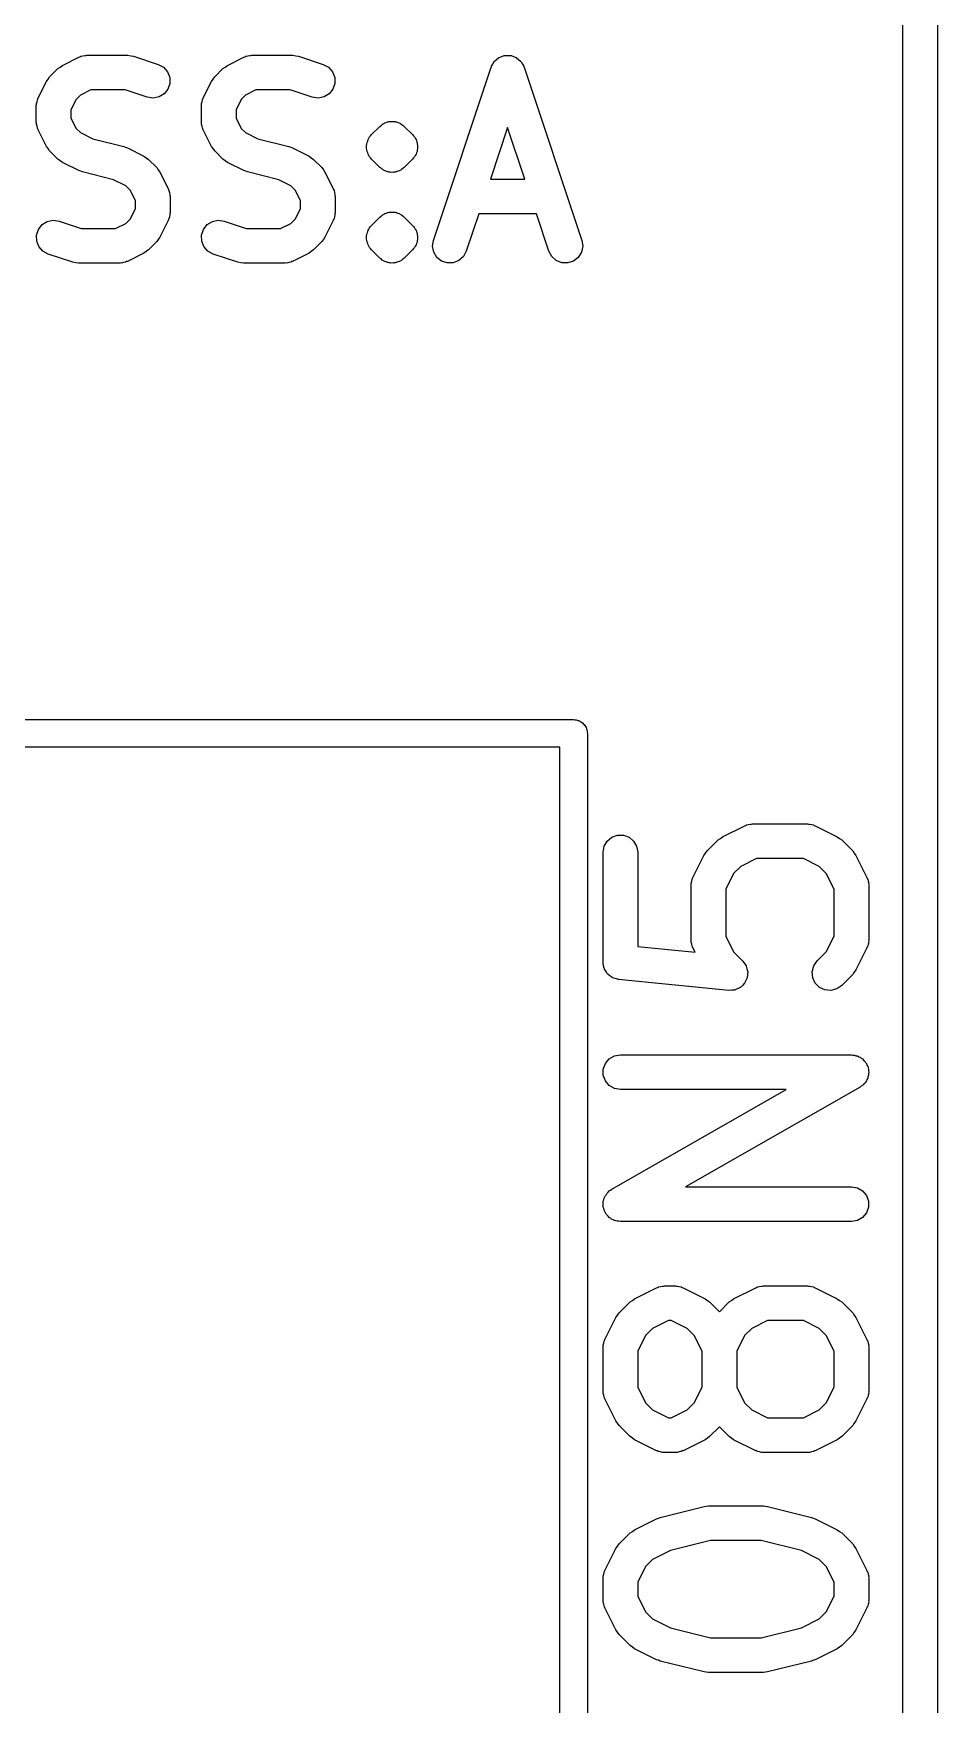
# Model space of a CAD drawing. Extents: x 1 to 57, y -99 to 45.
# Drawn here: x 20.16 to 24.07, y -30.9 to -23.67 of the extents above; entities that cross this region are included whole.
import ezdxf

# ---------------------------------------------------------------- set-up
doc = ezdxf.new("R2010")
doc.units = 0
doc.header["$MEASUREMENT"] = 0
doc.layers.add('BLACK', color=7, linetype='CONTINUOUS')

msp = doc.modelspace()

# ---------------------------------------------------------------- linework, layer by layer
at = {"layer": 'Black'}
for p, q in [((24.075, 44.925), (24.075, -46.925)), ((23.925, -41.2237), (23.925, -18.8131)), ((20.2879, -23.8079), (20.3593, -23.7722)), ((20.3593, -23.7722), (20.3635, -23.771)), ((20.3635, -23.771), (20.3672, -23.7688)), ((20.3672, -23.7688), (20.3759, -23.7673)), ((20.3759, -23.7673), (20.3843, -23.7648)), ((20.3843, -23.7648), (20.3886, -23.765)), ((20.3886, -23.765), (20.3929, -23.7643)), ((20.3929, -23.7643), (20.5714, -23.7643)), ((20.5714, -23.7643), (20.5833, -23.7664)), ((20.5833, -23.7664), (20.5951, -23.7681)), ((20.5951, -23.7681), (20.7023, -23.8038)), ((21.0022, -23.8079), (21.0736, -23.7722)), ((21.0736, -23.7722), (21.0777, -23.771)), ((21.0777, -23.771), (21.0815, -23.7688)), ((21.0815, -23.7688), (21.0901, -23.7673)), ((21.0901, -23.7673), (21.0986, -23.7648)), ((21.0986, -23.7648), (21.1029, -23.765)), ((21.1029, -23.765), (21.1071, -23.7643)), ((21.1071, -23.7643), (21.2857, -23.7643)), ((21.2857, -23.7643), (21.2976, -23.7664)), ((21.2976, -23.7664), (21.3094, -23.7681)), ((21.3094, -23.7681), (21.4166, -23.8038)), ((22.1503, -23.8023), (22.1555, -23.7927)), ((22.1555, -23.7927), (22.1571, -23.7913)), ((22.1571, -23.7913), (22.1582, -23.7895)), ((22.1582, -23.7895), (22.1668, -23.7827)), ((22.1668, -23.7827), (22.175, -23.7754)), ((22.175, -23.7754), (22.1769, -23.7746)), ((22.1769, -23.7746), (22.1786, -23.7733)), ((22.1786, -23.7733), (22.189, -23.7698)), ((22.189, -23.7698), (22.1993, -23.7658)), ((22.1993, -23.7658), (22.2013, -23.7658)), ((22.2013, -23.7658), (22.2033, -23.7651)), ((22.2033, -23.7651), (22.2143, -23.7654)), ((22.2143, -23.7654), (22.2253, -23.7651)), ((22.2253, -23.7651), (22.2273, -23.7658)), ((22.2273, -23.7658), (22.2293, -23.7658)), ((22.2293, -23.7658), (22.2395, -23.7699)), ((22.2395, -23.7699), (22.25, -23.7733)), ((22.25, -23.7733), (22.2516, -23.7746)), ((22.2516, -23.7746), (22.2535, -23.7754)), ((22.2535, -23.7754), (22.2618, -23.7827)), ((22.2618, -23.7827), (22.2704, -23.7895)), ((22.2704, -23.7895), (22.2715, -23.7913)), ((22.2715, -23.7913), (22.273, -23.7927)), ((22.273, -23.7927), (22.2783, -23.8023)), ((20.2186, -23.8772), (20.2258, -23.8675)), ((20.2258, -23.8675), (20.2327, -23.8577)), ((20.2327, -23.8577), (20.2684, -23.822)), ((20.2684, -23.822), (20.2782, -23.8151)), ((20.2782, -23.8151), (20.2879, -23.8079)), ((20.7023, -23.8038), (20.7252, -23.8163)), ((20.7252, -23.8163), (20.7425, -23.8357)), ((20.7425, -23.8357), (20.7521, -23.86)), ((20.7521, -23.86), (20.7528, -23.886)), ((20.9329, -23.8772), (20.9401, -23.8675)), ((20.9401, -23.8675), (20.947, -23.8577)), ((20.947, -23.8577), (20.9827, -23.822)), ((20.9827, -23.822), (20.9925, -23.8151)), ((20.9925, -23.8151), (21.0022, -23.8079)), ((21.4166, -23.8038), (21.4395, -23.8163)), ((21.4395, -23.8163), (21.4568, -23.8357)), ((21.4568, -23.8357), (21.4663, -23.86)), ((21.4663, -23.86), (21.467, -23.886)), ((21.8931, -24.5656), (22.1431, -23.8156)), ((22.1431, -23.8156), (22.1441, -23.8137)), ((22.1441, -23.8137), (22.1445, -23.8117)), ((22.1445, -23.8117), (22.1503, -23.8023)), ((22.2783, -23.8023), (22.284, -23.8117)), ((22.284, -23.8117), (22.2845, -23.8137)), ((22.2845, -23.8137), (22.2854, -23.8156)), ((22.2854, -23.8156), (22.5354, -24.5656)), ((20.1829, -23.9486), (20.2186, -23.8772)), ((20.3659, -23.9366), (20.3474, -23.9551)), ((20.4106, -23.9143), (20.3659, -23.9366)), ((20.5593, -23.9143), (20.4106, -23.9143)), ((20.6549, -23.9462), (20.5593, -23.9143)), ((20.6806, -23.95), (20.6549, -23.9462)), ((20.7061, -23.9447), (20.6806, -23.95)), ((20.7283, -23.9311), (20.7061, -23.9447)), ((20.7445, -23.9107), (20.7283, -23.9311)), ((20.7528, -23.886), (20.7445, -23.9107)), ((20.8972, -23.9486), (20.9329, -23.8772)), ((21.0801, -23.9366), (21.0616, -23.9551)), ((21.1248, -23.9143), (21.0801, -23.9366)), ((21.2735, -23.9143), (21.1248, -23.9143)), ((21.3691, -23.9462), (21.2735, -23.9143)), ((21.3949, -23.95), (21.3691, -23.9462)), ((21.4204, -23.9447), (21.3949, -23.95)), ((21.4426, -23.9311), (21.4204, -23.9447)), ((21.4588, -23.9107), (21.4426, -23.9311)), ((21.467, -23.886), (21.4588, -23.9107)), ((20.175, -23.9821), (20.1758, -23.9779)), ((20.175, -24.0536), (20.175, -23.9821)), ((20.1755, -23.9736), (20.178, -23.9651)), ((20.1758, -23.9779), (20.1755, -23.9736)), ((20.178, -23.9651), (20.1795, -23.9565)), ((20.1795, -23.9565), (20.1817, -23.9527)), ((20.1817, -23.9527), (20.1829, -23.9486)), ((20.3474, -23.9551), (20.325, -23.9998)), ((20.325, -23.9998), (20.325, -24.0359)), ((20.8893, -23.9821), (20.89, -23.9779)), ((20.8893, -24.0536), (20.8893, -23.9821)), ((20.8898, -23.9736), (20.8923, -23.9651)), ((20.89, -23.9779), (20.8898, -23.9736)), ((20.8923, -23.9651), (20.8938, -23.9565)), ((20.8938, -23.9565), (20.896, -23.9527)), ((20.896, -23.9527), (20.8972, -23.9486)), ((21.0616, -23.9551), (21.0393, -23.9998)), ((21.0393, -23.9998), (21.0393, -24.0359)), ((20.1758, -24.0578), (20.175, -24.0536)), ((20.1755, -24.0621), (20.1758, -24.0578)), ((20.178, -24.0706), (20.1755, -24.0621)), ((20.1795, -24.0792), (20.178, -24.0706)), ((20.1817, -24.083), (20.1795, -24.0792)), ((20.1829, -24.0871), (20.1817, -24.083)), ((20.2186, -24.1585), (20.1829, -24.0871)), ((20.325, -24.0359), (20.3474, -24.0806)), ((20.3474, -24.0806), (20.3659, -24.0991)), ((20.89, -24.0578), (20.8893, -24.0536)), ((20.8898, -24.0621), (20.89, -24.0578)), ((20.8923, -24.0706), (20.8898, -24.0621)), ((20.8938, -24.0792), (20.8923, -24.0706)), ((20.896, -24.083), (20.8938, -24.0792)), ((20.8972, -24.0871), (20.896, -24.083)), ((20.9329, -24.1585), (20.8972, -24.0871)), ((21.0393, -24.0359), (21.0616, -24.0806)), ((21.0616, -24.0806), (21.0801, -24.0991)), ((21.6255, -24.1077), (21.6613, -24.072)), ((21.6613, -24.072), (21.6666, -24.0682)), ((21.6666, -24.0682), (21.6713, -24.0636)), ((21.6713, -24.0636), (21.6743, -24.0622)), ((21.6743, -24.0622), (21.6768, -24.06)), ((21.6768, -24.06), (21.6799, -24.0589)), ((21.6799, -24.0589), (21.6826, -24.057)), ((21.6826, -24.057), (21.6889, -24.0553)), ((21.6889, -24.0553), (21.6949, -24.0526)), ((21.6949, -24.0526), (21.6982, -24.0523)), ((21.6982, -24.0523), (21.7013, -24.0511)), ((21.7013, -24.0511), (21.7046, -24.0511)), ((21.7046, -24.0511), (21.7077, -24.0503)), ((21.7077, -24.0503), (21.7143, -24.0509)), ((21.7143, -24.0509), (21.7208, -24.0503)), ((21.7208, -24.0503), (21.724, -24.0511)), ((21.724, -24.0511), (21.7273, -24.0511)), ((21.7273, -24.0511), (21.7304, -24.0523)), ((21.7304, -24.0523), (21.7337, -24.0526)), ((21.7337, -24.0526), (21.7396, -24.0553)), ((21.7396, -24.0553), (21.746, -24.057)), ((21.746, -24.057), (21.7487, -24.0589)), ((21.7487, -24.0589), (21.7518, -24.06)), ((21.7518, -24.06), (21.7543, -24.0622)), ((21.7543, -24.0622), (21.7573, -24.0636)), ((21.7573, -24.0636), (21.7619, -24.0682)), ((21.7619, -24.0682), (21.7673, -24.072)), ((21.7673, -24.072), (21.803, -24.1077)), ((22.2143, -24.0765), (22.1398, -24.3)), ((22.2888, -24.3), (22.2143, -24.0765)), ((20.2258, -24.1682), (20.2186, -24.1585)), ((20.3659, -24.0991), (20.419, -24.1257)), ((20.419, -24.1257), (20.5539, -24.1594)), ((20.5539, -24.1594), (20.5614, -24.1627)), ((20.5614, -24.1627), (20.5693, -24.1651)), ((20.9401, -24.1682), (20.9329, -24.1585)), ((21.0801, -24.0991), (21.1333, -24.1257)), ((21.1333, -24.1257), (21.2682, -24.1594)), ((21.2682, -24.1594), (21.2757, -24.1627)), ((21.2757, -24.1627), (21.2835, -24.1651)), ((21.6039, -24.1542), (21.6056, -24.1478)), ((21.6044, -24.1607), (21.6039, -24.1542)), ((21.6039, -24.1672), (21.6044, -24.1607)), ((21.6056, -24.1478), (21.6061, -24.1413)), ((21.6061, -24.1413), (21.6089, -24.1354)), ((21.6089, -24.1354), (21.6106, -24.129)), ((21.6106, -24.129), (21.6144, -24.1236)), ((21.6144, -24.1236), (21.6171, -24.1177)), ((21.6171, -24.1177), (21.6218, -24.1131)), ((21.6218, -24.1131), (21.6255, -24.1077)), ((21.803, -24.1077), (21.8068, -24.1131)), ((21.8068, -24.1131), (21.8114, -24.1177)), ((21.8114, -24.1177), (21.8142, -24.1236)), ((21.8142, -24.1236), (21.818, -24.129)), ((21.818, -24.129), (21.8197, -24.1354)), ((21.8197, -24.1354), (21.8224, -24.1413)), ((21.8224, -24.1413), (21.823, -24.1478)), ((21.823, -24.1478), (21.8247, -24.1542)), ((21.8247, -24.1542), (21.8241, -24.1607)), ((21.8241, -24.1607), (21.8247, -24.1672)), ((20.2327, -24.178), (20.2258, -24.1682)), ((20.2684, -24.2137), (20.2327, -24.178)), ((20.2782, -24.2206), (20.2684, -24.2137)), ((20.2879, -24.2278), (20.2782, -24.2206)), ((20.3593, -24.2635), (20.2879, -24.2278)), ((20.5693, -24.1651), (20.6407, -24.2008)), ((20.6407, -24.2008), (20.6503, -24.2079)), ((20.6503, -24.2079), (20.6602, -24.2148)), ((20.6602, -24.2148), (20.6959, -24.2505)), ((20.947, -24.178), (20.9401, -24.1682)), ((20.9827, -24.2137), (20.947, -24.178)), ((20.9925, -24.2206), (20.9827, -24.2137)), ((21.0022, -24.2278), (20.9925, -24.2206)), ((21.0736, -24.2635), (21.0022, -24.2278)), ((21.2835, -24.1651), (21.355, -24.2008)), ((21.355, -24.2008), (21.3646, -24.2079)), ((21.3646, -24.2079), (21.3745, -24.2148)), ((21.3745, -24.2148), (21.4102, -24.2505)), ((21.6056, -24.1736), (21.6039, -24.1672)), ((21.6061, -24.1801), (21.6056, -24.1736)), ((21.6089, -24.1861), (21.6061, -24.1801)), ((21.6106, -24.1924), (21.6089, -24.1861)), ((21.6144, -24.1978), (21.6106, -24.1924)), ((21.6171, -24.2037), (21.6144, -24.1978)), ((21.6218, -24.2084), (21.6171, -24.2037)), ((21.6255, -24.2137), (21.6218, -24.2084)), ((21.6613, -24.2495), (21.6255, -24.2137)), ((21.803, -24.2137), (21.7673, -24.2495)), ((21.8068, -24.2084), (21.803, -24.2137)), ((21.8114, -24.2037), (21.8068, -24.2084)), ((21.8142, -24.1978), (21.8114, -24.2037)), ((21.818, -24.1924), (21.8142, -24.1978)), ((21.8197, -24.1861), (21.818, -24.1924)), ((21.8224, -24.1801), (21.8197, -24.1861)), ((21.823, -24.1736), (21.8224, -24.1801)), ((21.8247, -24.1672), (21.823, -24.1736)), ((20.3672, -24.2658), (20.3593, -24.2635)), ((20.3747, -24.2692), (20.3672, -24.2658)), ((20.5095, -24.3029), (20.3747, -24.2692)), ((20.5627, -24.3295), (20.5095, -24.3029)), ((20.6959, -24.2505), (20.7028, -24.2604)), ((20.7028, -24.2604), (20.7099, -24.27)), ((20.7099, -24.27), (20.7457, -24.3415)), ((21.0815, -24.2658), (21.0736, -24.2635)), ((21.089, -24.2692), (21.0815, -24.2658)), ((21.2238, -24.3029), (21.089, -24.2692)), ((21.277, -24.3295), (21.2238, -24.3029)), ((21.4102, -24.2505), (21.4171, -24.2604)), ((21.4171, -24.2604), (21.4242, -24.27)), ((21.4242, -24.27), (21.4599, -24.3415)), ((21.6666, -24.2532), (21.6613, -24.2495)), ((21.6713, -24.2579), (21.6666, -24.2532)), ((21.6743, -24.2593), (21.6713, -24.2579)), ((21.6768, -24.2614), (21.6743, -24.2593)), ((21.6799, -24.2625), (21.6768, -24.2614)), ((21.6826, -24.2644), (21.6799, -24.2625)), ((21.6889, -24.2661), (21.6826, -24.2644)), ((21.6949, -24.2689), (21.6889, -24.2661)), ((21.6982, -24.2692), (21.6949, -24.2689)), ((21.7013, -24.2703), (21.6982, -24.2692)), ((21.7046, -24.2703), (21.7013, -24.2703)), ((21.7077, -24.2711), (21.7046, -24.2703)), ((21.7143, -24.2706), (21.7077, -24.2711)), ((21.7208, -24.2711), (21.7143, -24.2706)), ((21.724, -24.2703), (21.7208, -24.2711)), ((21.7273, -24.2703), (21.724, -24.2703)), ((21.7304, -24.2692), (21.7273, -24.2703)), ((21.7337, -24.2689), (21.7304, -24.2692)), ((21.7396, -24.2661), (21.7337, -24.2689)), ((21.746, -24.2644), (21.7396, -24.2661)), ((21.7487, -24.2625), (21.746, -24.2644)), ((21.7518, -24.2614), (21.7487, -24.2625)), ((21.7543, -24.2593), (21.7518, -24.2614)), ((21.7573, -24.2579), (21.7543, -24.2593)), ((21.7619, -24.2532), (21.7573, -24.2579)), ((21.7673, -24.2495), (21.7619, -24.2532)), ((22.1398, -24.3), (22.2888, -24.3)), ((20.5812, -24.348), (20.5627, -24.3295)), ((20.6036, -24.3927), (20.5812, -24.348)), ((20.7457, -24.3415), (20.7469, -24.3456)), ((20.7469, -24.3456), (20.749, -24.3493)), ((20.749, -24.3493), (20.7506, -24.358)), ((20.7506, -24.358), (20.7531, -24.3664)), ((20.7531, -24.3664), (20.7528, -24.3707)), ((20.7528, -24.3707), (20.7536, -24.375)), ((20.7536, -24.375), (20.7536, -24.4464)), ((21.2955, -24.348), (21.277, -24.3295)), ((21.3179, -24.3927), (21.2955, -24.348)), ((21.4599, -24.3415), (21.4612, -24.3456)), ((21.4612, -24.3456), (21.4633, -24.3493)), ((21.4633, -24.3493), (21.4649, -24.358)), ((21.4649, -24.358), (21.4674, -24.3664)), ((21.4674, -24.3664), (21.4671, -24.3707)), ((21.4671, -24.3707), (21.4679, -24.375)), ((21.4679, -24.375), (21.4679, -24.4464)), ((20.5812, -24.4734), (20.6036, -24.4287)), ((20.6036, -24.4287), (20.6036, -24.3927)), ((20.7536, -24.4464), (20.7528, -24.4507)), ((20.7528, -24.4507), (20.7531, -24.455)), ((21.2955, -24.4734), (21.3179, -24.4287)), ((21.3179, -24.4287), (21.3179, -24.3927)), ((21.4679, -24.4464), (21.4671, -24.4507)), ((21.4671, -24.4507), (21.4674, -24.455)), ((21.6743, -24.455), (21.6768, -24.4529)), ((21.6768, -24.4529), (21.6799, -24.4518)), ((21.6799, -24.4518), (21.6826, -24.4499)), ((21.6826, -24.4499), (21.6889, -24.4482)), ((21.6889, -24.4482), (21.6949, -24.4454)), ((21.6949, -24.4454), (21.6982, -24.4451)), ((21.6982, -24.4451), (21.7013, -24.444)), ((21.7013, -24.444), (21.7046, -24.444)), ((21.7046, -24.444), (21.7077, -24.4431)), ((21.7077, -24.4431), (21.7143, -24.4437)), ((21.7143, -24.4437), (21.7208, -24.4431)), ((21.7208, -24.4431), (21.724, -24.444)), ((21.724, -24.444), (21.7273, -24.444)), ((21.7273, -24.444), (21.7304, -24.4451)), ((21.7304, -24.4451), (21.7337, -24.4454)), ((21.7337, -24.4454), (21.7396, -24.4482)), ((21.7396, -24.4482), (21.746, -24.4499)), ((21.746, -24.4499), (21.7487, -24.4518)), ((21.7487, -24.4518), (21.7518, -24.4529)), ((21.7518, -24.4529), (21.7543, -24.455)), ((22.0898, -24.45), (22.0354, -24.613)), ((22.3388, -24.45), (22.0898, -24.45)), ((22.3931, -24.613), (22.3388, -24.45)), ((20.1758, -24.5426), (20.184, -24.5179)), ((20.184, -24.5179), (20.2002, -24.4975)), ((20.2002, -24.4975), (20.2224, -24.4838)), ((20.2224, -24.4838), (20.248, -24.4786)), ((20.248, -24.4786), (20.2737, -24.4824)), ((20.2737, -24.4824), (20.3693, -24.5143)), ((20.3693, -24.5143), (20.518, -24.5143)), ((20.518, -24.5143), (20.5627, -24.4919)), ((20.5627, -24.4919), (20.5812, -24.4734)), ((20.7457, -24.48), (20.7099, -24.5514)), ((20.7469, -24.4758), (20.7457, -24.48)), ((20.749, -24.4721), (20.7469, -24.4758)), ((20.7506, -24.4634), (20.749, -24.4721)), ((20.7531, -24.455), (20.7506, -24.4634)), ((20.8901, -24.5426), (20.8983, -24.5179)), ((20.8983, -24.5179), (20.9145, -24.4975)), ((20.9145, -24.4975), (20.9367, -24.4838)), ((20.9367, -24.4838), (20.9622, -24.4786)), ((20.9622, -24.4786), (20.988, -24.4824)), ((20.988, -24.4824), (21.0836, -24.5143)), ((21.0836, -24.5143), (21.2323, -24.5143)), ((21.2323, -24.5143), (21.277, -24.4919)), ((21.277, -24.4919), (21.2955, -24.4734)), ((21.4599, -24.48), (21.4242, -24.5514)), ((21.4612, -24.4758), (21.4599, -24.48)), ((21.4633, -24.4721), (21.4612, -24.4758)), ((21.4649, -24.4634), (21.4633, -24.4721)), ((21.4674, -24.455), (21.4649, -24.4634)), ((21.6089, -24.5282), (21.6106, -24.5219)), ((21.6106, -24.5219), (21.6144, -24.5165)), ((21.6144, -24.5165), (21.6171, -24.5106)), ((21.6171, -24.5106), (21.6218, -24.5059)), ((21.6218, -24.5059), (21.6255, -24.5005)), ((21.6255, -24.5005), (21.6613, -24.4648)), ((21.6613, -24.4648), (21.6666, -24.4611)), ((21.6666, -24.4611), (21.6713, -24.4564)), ((21.6713, -24.4564), (21.6743, -24.455)), ((21.7543, -24.455), (21.7573, -24.4564)), ((21.7573, -24.4564), (21.7619, -24.4611)), ((21.7619, -24.4611), (21.7673, -24.4648)), ((21.7673, -24.4648), (21.803, -24.5005)), ((21.803, -24.5005), (21.8068, -24.5059)), ((21.8068, -24.5059), (21.8114, -24.5106)), ((21.8114, -24.5106), (21.8142, -24.5165)), ((21.8142, -24.5165), (21.818, -24.5219)), ((21.818, -24.5219), (21.8197, -24.5282)), ((20.1765, -24.5686), (20.1758, -24.5426)), ((20.1861, -24.5928), (20.1765, -24.5686)), ((20.2034, -24.6123), (20.1861, -24.5928)), ((20.6959, -24.5709), (20.6602, -24.6066)), ((20.7028, -24.5611), (20.6959, -24.5709)), ((20.7099, -24.5514), (20.7028, -24.5611)), ((20.8908, -24.5686), (20.8901, -24.5426)), ((20.9004, -24.5928), (20.8908, -24.5686)), ((20.9177, -24.6123), (20.9004, -24.5928)), ((21.4102, -24.5709), (21.3745, -24.6066)), ((21.4171, -24.5611), (21.4102, -24.5709)), ((21.4242, -24.5514), (21.4171, -24.5611)), ((21.6039, -24.547), (21.6056, -24.5407)), ((21.6044, -24.5536), (21.6039, -24.547)), ((21.6039, -24.5601), (21.6044, -24.5536)), ((21.6056, -24.5664), (21.6039, -24.5601)), ((21.6056, -24.5407), (21.6061, -24.5342)), ((21.6061, -24.573), (21.6056, -24.5664)), ((21.6061, -24.5342), (21.6089, -24.5282)), ((21.6089, -24.5789), (21.6061, -24.573)), ((21.6106, -24.5853), (21.6089, -24.5789)), ((21.6144, -24.5906), (21.6106, -24.5853)), ((21.6171, -24.5966), (21.6144, -24.5906)), ((21.6218, -24.6012), (21.6171, -24.5966)), ((21.8114, -24.5966), (21.8068, -24.6012)), ((21.8142, -24.5906), (21.8114, -24.5966)), ((21.818, -24.5853), (21.8142, -24.5906)), ((21.8197, -24.5789), (21.818, -24.5853)), ((21.8197, -24.5282), (21.8224, -24.5342)), ((21.8224, -24.573), (21.8197, -24.5789)), ((21.8224, -24.5342), (21.823, -24.5407)), ((21.823, -24.5664), (21.8224, -24.573)), ((21.823, -24.5407), (21.8247, -24.547)), ((21.8247, -24.5601), (21.823, -24.5664)), ((21.8247, -24.547), (21.8241, -24.5536)), ((21.8241, -24.5536), (21.8247, -24.5601)), ((21.8893, -24.5913), (21.8931, -24.5656)), ((21.8945, -24.6169), (21.8893, -24.5913)), ((22.5393, -24.5913), (22.534, -24.6169)), ((22.5354, -24.5656), (22.5393, -24.5913)), ((20.2263, -24.6247), (20.2034, -24.6123)), ((20.3334, -24.6604), (20.2263, -24.6247)), ((20.3453, -24.6622), (20.3334, -24.6604)), ((20.3571, -24.6643), (20.3453, -24.6622)), ((20.5357, -24.6643), (20.3571, -24.6643)), ((20.54, -24.6635), (20.5357, -24.6643)), ((20.5443, -24.6638), (20.54, -24.6635)), ((20.5527, -24.6613), (20.5443, -24.6638)), ((20.5614, -24.6598), (20.5527, -24.6613)), ((20.5651, -24.6576), (20.5614, -24.6598)), ((20.5693, -24.6564), (20.5651, -24.6576)), ((20.6407, -24.6207), (20.5693, -24.6564)), ((20.6503, -24.6135), (20.6407, -24.6207)), ((20.6602, -24.6066), (20.6503, -24.6135)), ((20.9406, -24.6247), (20.9177, -24.6123)), ((21.0477, -24.6604), (20.9406, -24.6247)), ((21.0596, -24.6622), (21.0477, -24.6604)), ((21.0714, -24.6643), (21.0596, -24.6622)), ((21.25, -24.6643), (21.0714, -24.6643)), ((21.2543, -24.6635), (21.25, -24.6643)), ((21.2586, -24.6638), (21.2543, -24.6635)), ((21.267, -24.6613), (21.2586, -24.6638)), ((21.2757, -24.6598), (21.267, -24.6613)), ((21.2794, -24.6576), (21.2757, -24.6598)), ((21.2835, -24.6564), (21.2794, -24.6576)), ((21.355, -24.6207), (21.2835, -24.6564)), ((21.3646, -24.6135), (21.355, -24.6207)), ((21.3745, -24.6066), (21.3646, -24.6135)), ((21.6255, -24.6066), (21.6218, -24.6012)), ((21.6613, -24.6423), (21.6255, -24.6066)), ((21.6666, -24.6461), (21.6613, -24.6423)), ((21.6713, -24.6507), (21.6666, -24.6461)), ((21.6743, -24.6521), (21.6713, -24.6507)), ((21.6768, -24.6542), (21.6743, -24.6521)), ((21.6799, -24.6554), (21.6768, -24.6542)), ((21.6826, -24.6573), (21.6799, -24.6554)), ((21.6889, -24.659), (21.6826, -24.6573)), ((21.6949, -24.6617), (21.6889, -24.659)), ((21.6982, -24.662), (21.6949, -24.6617)), ((21.7013, -24.6631), (21.6982, -24.662)), ((21.7046, -24.6631), (21.7013, -24.6631)), ((21.7077, -24.664), (21.7046, -24.6631)), ((21.7143, -24.6634), (21.7077, -24.664)), ((21.7208, -24.664), (21.7143, -24.6634)), ((21.724, -24.6631), (21.7208, -24.664)), ((21.7273, -24.6631), (21.724, -24.6631)), ((21.7304, -24.662), (21.7273, -24.6631)), ((21.7337, -24.6617), (21.7304, -24.662)), ((21.7396, -24.659), (21.7337, -24.6617)), ((21.746, -24.6573), (21.7396, -24.659)), ((21.7487, -24.6554), (21.746, -24.6573)), ((21.7518, -24.6542), (21.7487, -24.6554)), ((21.7543, -24.6521), (21.7518, -24.6542)), ((21.7573, -24.6507), (21.7543, -24.6521)), ((21.7619, -24.6461), (21.7573, -24.6507)), ((21.7673, -24.6423), (21.7619, -24.6461)), ((21.803, -24.6066), (21.7673, -24.6423)), ((21.8068, -24.6012), (21.803, -24.6066)), ((21.9082, -24.639), (21.8945, -24.6169)), ((21.9286, -24.6552), (21.9082, -24.639)), ((21.9533, -24.6635), (21.9286, -24.6552)), ((21.9793, -24.6628), (21.9533, -24.6635)), ((22.0035, -24.6532), (21.9793, -24.6628)), ((22.023, -24.6359), (22.0035, -24.6532)), ((22.0354, -24.613), (22.023, -24.6359)), ((22.4055, -24.6359), (22.3931, -24.613)), ((22.425, -24.6532), (22.4055, -24.6359)), ((22.4493, -24.6628), (22.425, -24.6532)), ((22.4753, -24.6635), (22.4493, -24.6628)), ((22.5, -24.6552), (22.4753, -24.6635)), ((22.5204, -24.639), (22.5, -24.6552)), ((22.534, -24.6169), (22.5204, -24.639)), ((12.5, -26.64), (22.5, -26.64)), ((22.5, -26.64), (22.5052, -26.6409)), ((22.5052, -26.6409), (22.5104, -26.6409)), ((22.5104, -26.6409), (22.5153, -26.6427)), ((22.5153, -26.6427), (22.5205, -26.6436)), ((22.5205, -26.6436), (22.5251, -26.6462)), ((22.5251, -26.6462), (22.53, -26.648)), ((22.53, -26.648), (22.534, -26.6514)), ((22.534, -26.6514), (22.5386, -26.654)), ((22.5386, -26.654), (22.5419, -26.6581)), ((22.5419, -26.6581), (22.546, -26.6614)), ((22.546, -26.6614), (22.5486, -26.666)), ((22.5486, -26.666), (22.552, -26.67)), ((22.552, -26.67), (22.5538, -26.6749)), ((22.5538, -26.6749), (22.5564, -26.6795)), ((22.5564, -26.6795), (22.5573, -26.6847)), ((22.5573, -26.6847), (22.5591, -26.6896)), ((22.5591, -26.6896), (22.5591, -26.6948)), ((22.5591, -26.6948), (22.56, -26.7)), ((22.44, -26.76), (12.56, -26.76)), ((22.44, -37.19), (22.44, -26.76)), ((22.56, -26.7), (22.56, -37.25)), ((23.145, -27.1472), (23.2403, -27.0996)), ((23.2403, -27.0996), (23.2444, -27.0984)), ((23.2444, -27.0984), (23.2482, -27.0962)), ((23.2482, -27.0962), (23.2568, -27.0947)), ((23.2568, -27.0947), (23.2652, -27.0922)), ((23.2652, -27.0922), (23.2696, -27.0924)), ((23.2696, -27.0924), (23.2738, -27.0917)), ((23.2738, -27.0917), (23.5119, -27.0917)), ((23.5119, -27.0917), (23.5162, -27.0924)), ((23.5162, -27.0924), (23.5205, -27.0922)), ((23.5205, -27.0922), (23.5289, -27.0947)), ((23.5289, -27.0947), (23.5376, -27.0962)), ((23.5376, -27.0962), (23.5413, -27.0984)), ((23.5413, -27.0984), (23.5454, -27.0996)), ((23.5454, -27.0996), (23.6407, -27.1472)), ((22.6274, -27.2143), (22.6319, -27.1886)), ((22.6319, -27.1886), (22.6449, -27.1661)), ((22.6449, -27.1661), (22.6649, -27.1493)), ((22.6649, -27.1493), (22.6894, -27.1404)), ((22.6894, -27.1404), (22.7154, -27.1404)), ((22.7154, -27.1404), (22.7399, -27.1493)), ((22.7399, -27.1493), (22.7598, -27.1661)), ((22.7598, -27.1661), (22.7729, -27.1886)), ((22.7729, -27.1886), (22.7774, -27.2143)), ((23.0779, -27.2089), (23.1255, -27.1613)), ((23.1255, -27.1613), (23.1354, -27.1544)), ((23.1354, -27.1544), (23.145, -27.1472)), ((23.6407, -27.1472), (23.6503, -27.1544)), ((23.6503, -27.1544), (23.6602, -27.1613)), ((23.6602, -27.1613), (23.7078, -27.2089)), ((22.6274, -27.6905), (22.6274, -27.2143)), ((22.7774, -27.2143), (22.7774, -27.6226)), ((23.0163, -27.3236), (23.0639, -27.2284)), ((23.0639, -27.2284), (23.071, -27.2187)), ((23.071, -27.2187), (23.0779, -27.2089)), ((23.2915, -27.2417), (23.223, -27.2759)), ((23.4942, -27.2417), (23.2915, -27.2417)), ((23.5627, -27.2759), (23.4942, -27.2417)), ((23.7078, -27.2089), (23.7147, -27.2187)), ((23.7147, -27.2187), (23.7218, -27.2284)), ((23.7218, -27.2284), (23.7695, -27.3236)), ((23.0088, -27.3486), (23.0113, -27.3401)), ((23.0113, -27.3401), (23.0129, -27.3315)), ((23.0129, -27.3315), (23.015, -27.3277)), ((23.015, -27.3277), (23.0163, -27.3236)), ((23.1926, -27.3063), (23.1583, -27.3748)), ((23.223, -27.2759), (23.1926, -27.3063)), ((23.5931, -27.3063), (23.5627, -27.2759)), ((23.6274, -27.3748), (23.5931, -27.3063)), ((23.7695, -27.3236), (23.7707, -27.3277)), ((23.7707, -27.3277), (23.7729, -27.3315)), ((23.7729, -27.3315), (23.7744, -27.3401)), ((23.7744, -27.3401), (23.7769, -27.3486)), ((23.0083, -27.3571), (23.0091, -27.3529)), ((23.0083, -27.5952), (23.0083, -27.3571)), ((23.0091, -27.3529), (23.0088, -27.3486)), ((23.1583, -27.3748), (23.1583, -27.5775)), ((23.6274, -27.5775), (23.6274, -27.3748)), ((23.7769, -27.3486), (23.7766, -27.3529)), ((23.7766, -27.3529), (23.7774, -27.3571)), ((23.7774, -27.3571), (23.7774, -27.5952)), ((22.7774, -27.6226), (23.0256, -27.6474)), ((23.0091, -27.5995), (23.0083, -27.5952)), ((23.0088, -27.6038), (23.0091, -27.5995)), ((23.0113, -27.6122), (23.0088, -27.6038)), ((23.0129, -27.6209), (23.0113, -27.6122)), ((23.015, -27.6246), (23.0129, -27.6209)), ((23.0163, -27.6288), (23.015, -27.6246)), ((23.0256, -27.6474), (23.0163, -27.6288)), ((23.1583, -27.5775), (23.1926, -27.646)), ((23.5931, -27.646), (23.6274, -27.5775)), ((23.7695, -27.6288), (23.7218, -27.724)), ((23.7707, -27.6246), (23.7695, -27.6288)), ((23.7729, -27.6209), (23.7707, -27.6246)), ((23.7744, -27.6122), (23.7729, -27.6209)), ((23.7769, -27.6038), (23.7744, -27.6122)), ((23.7774, -27.5952), (23.7766, -27.5995)), ((23.7766, -27.5995), (23.7769, -27.6038)), ((22.6279, -27.6933), (22.6274, -27.6905)), ((22.6276, -27.6961), (22.6279, -27.6933)), ((22.6301, -27.706), (22.6276, -27.6961)), ((22.6319, -27.7161), (22.6301, -27.706)), ((23.1926, -27.646), (23.2316, -27.6851)), ((23.2316, -27.6851), (23.2319, -27.6854)), ((23.2319, -27.6854), (23.2323, -27.6857)), ((23.2323, -27.6857), (23.2393, -27.6961)), ((23.2393, -27.6961), (23.2465, -27.7064)), ((23.2465, -27.7064), (23.2467, -27.7069)), ((23.2467, -27.7069), (23.2469, -27.7072)), ((23.2469, -27.7072), (23.25, -27.7195)), ((23.5324, -27.7316), (23.5392, -27.7064)), ((23.5392, -27.7064), (23.5541, -27.6851)), ((23.5541, -27.6851), (23.5931, -27.646)), ((22.6333, -27.7186), (22.6319, -27.7161)), ((22.634, -27.7213), (22.6333, -27.7186)), ((22.6398, -27.7298), (22.634, -27.7213)), ((22.6449, -27.7387), (22.6398, -27.7298)), ((22.6471, -27.7405), (22.6449, -27.7387)), ((22.6487, -27.7428), (22.6471, -27.7405)), ((22.657, -27.7488), (22.6487, -27.7428)), ((22.6649, -27.7554), (22.657, -27.7488)), ((22.6675, -27.7564), (22.6649, -27.7554)), ((22.6698, -27.7581), (22.6675, -27.7564)), ((22.6797, -27.7608), (22.6698, -27.7581)), ((22.6894, -27.7643), (22.6797, -27.7608)), ((22.6922, -27.7643), (22.6894, -27.7643)), ((22.6949, -27.7651), (22.6922, -27.7643)), ((23.1711, -27.8127), (22.6949, -27.7651)), ((23.2453, -27.7697), (23.24, -27.7811)), ((23.2508, -27.7584), (23.2453, -27.7697)), ((23.25, -27.7195), (23.2533, -27.7316)), ((23.251, -27.7575), (23.2508, -27.7579)), ((23.2508, -27.7579), (23.2508, -27.7584)), ((23.2521, -27.745), (23.251, -27.7575)), ((23.2534, -27.7325), (23.2521, -27.745)), ((23.2533, -27.7316), (23.2532, -27.732)), ((23.2532, -27.732), (23.2534, -27.7325)), ((23.5347, -27.7575), (23.5324, -27.7316)), ((23.5457, -27.7811), (23.5347, -27.7575)), ((23.7078, -27.7435), (23.6602, -27.7911)), ((23.7147, -27.7337), (23.7078, -27.7435)), ((23.7218, -27.724), (23.7147, -27.7337)), ((23.1716, -27.8127), (23.1711, -27.8127)), ((23.172, -27.8128), (23.1716, -27.8127)), ((23.1845, -27.8117), (23.172, -27.8128)), ((23.1971, -27.8108), (23.1845, -27.8117)), ((23.1975, -27.8106), (23.1971, -27.8108)), ((23.198, -27.8105), (23.1975, -27.8106)), ((23.2094, -27.8052), (23.198, -27.8105)), ((23.2208, -27.8001), (23.2094, -27.8052)), ((23.2212, -27.7997), (23.2208, -27.8001)), ((23.2216, -27.7995), (23.2212, -27.7997)), ((23.2305, -27.7906), (23.2216, -27.7995)), ((23.2395, -27.7819), (23.2305, -27.7906)), ((23.2397, -27.7814), (23.2395, -27.7819)), ((23.24, -27.7811), (23.2397, -27.7814)), ((23.5641, -27.7995), (23.5457, -27.7811)), ((23.5877, -27.8105), (23.5641, -27.7995)), ((23.6137, -27.8128), (23.5877, -27.8105)), ((23.6388, -27.8061), (23.6137, -27.8128)), ((23.6602, -27.7911), (23.6388, -27.8061)), ((22.6285, -28.1536), (22.6374, -28.1292)), ((22.6374, -28.1292), (22.6542, -28.1092)), ((22.6542, -28.1092), (22.6767, -28.0962)), ((22.6767, -28.0962), (22.7024, -28.0917)), ((22.7024, -28.0917), (23.7024, -28.0917)), ((23.7024, -28.0917), (23.709, -28.0928)), ((23.709, -28.0928), (23.7157, -28.0929)), ((23.7157, -28.0929), (23.7217, -28.0951)), ((23.7217, -28.0951), (23.728, -28.0962)), ((23.728, -28.0962), (23.7339, -28.0996)), ((23.7339, -28.0996), (23.7402, -28.1019)), ((23.7402, -28.1019), (23.7451, -28.106)), ((23.7451, -28.106), (23.7506, -28.1092)), ((23.7506, -28.1092), (23.7549, -28.1144)), ((23.7549, -28.1144), (23.76, -28.1187)), ((23.76, -28.1187), (23.7632, -28.1243)), ((23.7632, -28.1243), (23.7673, -28.1292)), ((23.7673, -28.1292), (23.7696, -28.1355)), ((23.7696, -28.1355), (23.773, -28.1413)), ((23.773, -28.1413), (23.7741, -28.1476)), ((22.6285, -28.1797), (22.6285, -28.1536)), ((22.6374, -28.2042), (22.6285, -28.1797)), ((22.6542, -28.2241), (22.6374, -28.2042)), ((23.763, -28.2093), (23.7596, -28.2151)), ((23.7673, -28.2042), (23.763, -28.2093)), ((23.7695, -28.1982), (23.7673, -28.2042)), ((23.7727, -28.1926), (23.7695, -28.1982)), ((23.7739, -28.186), (23.7727, -28.1926)), ((23.7762, -28.1797), (23.7739, -28.186)), ((23.7741, -28.1476), (23.7762, -28.1536)), ((23.7762, -28.1536), (23.7762, -28.1604)), ((23.7762, -28.1604), (23.7774, -28.167)), ((23.7774, -28.167), (23.7762, -28.1733)), ((23.7762, -28.1733), (23.7762, -28.1797)), ((22.6767, -28.2371), (22.6542, -28.2241)), ((22.6652, -28.673), (23.42, -28.2417)), ((22.7024, -28.2417), (22.6767, -28.2371)), ((23.42, -28.2417), (22.7024, -28.2417)), ((23.7396, -28.2318), (22.9848, -28.6631)), ((23.7448, -28.2275), (23.7396, -28.2318)), ((23.7506, -28.2241), (23.7448, -28.2275)), ((23.7547, -28.2192), (23.7506, -28.2241)), ((23.7596, -28.2151), (23.7547, -28.2192)), ((22.6285, -28.7251), (22.6308, -28.7187)), ((22.6308, -28.7187), (22.632, -28.7121)), ((22.632, -28.7121), (22.6352, -28.7066)), ((22.6352, -28.7066), (22.6374, -28.7006)), ((22.6374, -28.7006), (22.6418, -28.6954)), ((22.6418, -28.6954), (22.6451, -28.6896)), ((22.6451, -28.6896), (22.6501, -28.6855)), ((22.6501, -28.6855), (22.6542, -28.6806)), ((22.6542, -28.6806), (22.66, -28.6773)), ((22.66, -28.6773), (22.6652, -28.673)), ((22.9848, -28.6631), (23.7024, -28.6631)), ((23.7024, -28.6631), (23.728, -28.6676)), ((23.728, -28.6676), (23.7506, -28.6806)), ((23.7506, -28.6806), (23.7673, -28.7006)), ((23.7673, -28.7006), (23.7762, -28.7251)), ((22.6274, -28.7378), (22.6285, -28.7315)), ((22.6285, -28.7444), (22.6274, -28.7378)), ((22.6285, -28.7315), (22.6285, -28.7251)), ((22.6285, -28.7511), (22.6285, -28.7444)), ((22.6307, -28.7571), (22.6285, -28.7511)), ((22.6318, -28.7634), (22.6307, -28.7571)), ((22.6351, -28.7693), (22.6318, -28.7634)), ((22.6374, -28.7756), (22.6351, -28.7693)), ((22.6415, -28.7805), (22.6374, -28.7756)), ((22.6447, -28.786), (22.6415, -28.7805)), ((22.6499, -28.7904), (22.6447, -28.786)), ((22.6542, -28.7955), (22.6499, -28.7904)), ((23.7673, -28.7756), (23.7506, -28.7955)), ((23.7762, -28.7511), (23.7673, -28.7756)), ((23.7762, -28.7251), (23.7762, -28.7511)), ((22.6597, -28.7987), (22.6542, -28.7955)), ((22.6646, -28.8029), (22.6597, -28.7987)), ((22.6709, -28.8052), (22.6646, -28.8029)), ((22.6767, -28.8086), (22.6709, -28.8052)), ((22.683, -28.8097), (22.6767, -28.8086)), ((22.689, -28.8119), (22.683, -28.8097)), ((22.6958, -28.8119), (22.689, -28.8119)), ((22.7024, -28.8131), (22.6958, -28.8119)), ((23.7024, -28.8131), (22.7024, -28.8131)), ((23.728, -28.8086), (23.7024, -28.8131)), ((23.7506, -28.7955), (23.728, -28.8086)), ((22.7446, -29.1613), (22.7544, -29.1544)), ((22.7544, -29.1544), (22.7641, -29.1472)), ((22.7641, -29.1472), (22.8593, -29.0996)), ((22.8593, -29.0996), (22.8635, -29.0984)), ((22.8635, -29.0984), (22.8672, -29.0962)), ((22.8672, -29.0962), (22.8759, -29.0947)), ((22.8759, -29.0947), (22.8843, -29.0922)), ((22.8843, -29.0922), (22.8886, -29.0924)), ((22.8886, -29.0924), (22.8929, -29.0917)), ((22.8929, -29.0917), (22.9405, -29.0917)), ((22.9405, -29.0917), (22.9447, -29.0924)), ((22.9447, -29.0924), (22.949, -29.0922)), ((22.949, -29.0922), (22.9575, -29.0947)), ((22.9575, -29.0947), (22.9661, -29.0962)), ((22.9661, -29.0962), (22.9699, -29.0984)), ((22.9699, -29.0984), (22.974, -29.0996)), ((22.974, -29.0996), (23.0693, -29.1472)), ((23.0693, -29.1472), (23.0789, -29.1544)), ((23.0789, -29.1544), (23.0887, -29.1613)), ((23.1732, -29.1613), (23.183, -29.1544)), ((23.183, -29.1544), (23.1926, -29.1472)), ((23.1926, -29.1472), (23.2879, -29.0996)), ((23.2879, -29.0996), (23.292, -29.0984)), ((23.292, -29.0984), (23.2958, -29.0962)), ((23.2958, -29.0962), (23.3044, -29.0947)), ((23.3044, -29.0947), (23.3129, -29.0922)), ((23.3129, -29.0922), (23.3172, -29.0924)), ((23.3172, -29.0924), (23.3214, -29.0917)), ((23.3214, -29.0917), (23.5119, -29.0917)), ((23.5119, -29.0917), (23.5162, -29.0924)), ((23.5162, -29.0924), (23.5205, -29.0922)), ((23.5205, -29.0922), (23.5289, -29.0947)), ((23.5289, -29.0947), (23.5376, -29.0962)), ((23.5376, -29.0962), (23.5413, -29.0984)), ((23.5413, -29.0984), (23.5454, -29.0996)), ((23.5454, -29.0996), (23.6407, -29.1472)), ((23.6407, -29.1472), (23.6503, -29.1544)), ((23.6503, -29.1544), (23.6602, -29.1613)), ((22.6829, -29.2284), (22.6901, -29.2187)), ((22.6901, -29.2187), (22.697, -29.2089)), ((22.697, -29.2089), (22.7446, -29.1613)), ((23.0887, -29.1613), (23.131, -29.2035)), ((23.131, -29.2035), (23.1732, -29.1613)), ((23.6602, -29.1613), (23.7078, -29.2089)), ((23.7078, -29.2089), (23.7147, -29.2187)), ((23.7147, -29.2187), (23.7218, -29.2284)), ((22.6353, -29.3236), (22.6829, -29.2284)), ((22.842, -29.2759), (22.8116, -29.3063)), ((22.9106, -29.2417), (22.842, -29.2759)), ((22.9228, -29.2417), (22.9106, -29.2417)), ((22.9913, -29.2759), (22.9228, -29.2417)), ((23.0217, -29.3063), (22.9913, -29.2759)), ((23.2706, -29.2759), (23.2402, -29.3063)), ((23.3391, -29.2417), (23.2706, -29.2759)), ((23.4942, -29.2417), (23.3391, -29.2417)), ((23.5627, -29.2759), (23.4942, -29.2417)), ((23.5931, -29.3063), (23.5627, -29.2759)), ((23.7218, -29.2284), (23.7695, -29.3236)), ((22.6274, -29.3571), (22.6281, -29.3529)), ((22.6274, -29.5476), (22.6274, -29.3571)), ((22.6279, -29.3486), (22.6304, -29.3401)), ((22.6281, -29.3529), (22.6279, -29.3486)), ((22.6304, -29.3401), (22.6319, -29.3315)), ((22.6319, -29.3315), (22.6341, -29.3277)), ((22.6341, -29.3277), (22.6353, -29.3236)), ((22.8116, -29.3063), (22.7774, -29.3748)), ((23.056, -29.3748), (23.0217, -29.3063)), ((23.2402, -29.3063), (23.206, -29.3748)), ((23.6274, -29.3748), (23.5931, -29.3063)), ((23.7695, -29.3236), (23.7707, -29.3277)), ((23.7707, -29.3277), (23.7729, -29.3315)), ((23.7729, -29.3315), (23.7744, -29.3401)), ((23.7744, -29.3401), (23.7769, -29.3486)), ((23.7769, -29.3486), (23.7766, -29.3529)), ((23.7766, -29.3529), (23.7774, -29.3571)), ((23.7774, -29.3571), (23.7774, -29.5476)), ((22.7774, -29.3748), (22.7774, -29.5299)), ((23.056, -29.5299), (23.056, -29.3748)), ((23.206, -29.3748), (23.206, -29.5299)), ((23.6274, -29.5299), (23.6274, -29.3748)), ((22.6281, -29.5519), (22.6274, -29.5476)), ((22.6279, -29.5562), (22.6281, -29.5519)), ((22.6304, -29.5646), (22.6279, -29.5562)), ((22.6319, -29.5733), (22.6304, -29.5646)), ((22.6341, -29.577), (22.6319, -29.5733)), ((22.6353, -29.5812), (22.6341, -29.577)), ((22.6829, -29.6764), (22.6353, -29.5812)), ((22.7774, -29.5299), (22.8116, -29.5984)), ((23.0217, -29.5984), (23.056, -29.5299)), ((23.206, -29.5299), (23.2402, -29.5984)), ((23.5931, -29.5984), (23.6274, -29.5299)), ((23.7695, -29.5812), (23.7218, -29.6764)), ((23.7707, -29.577), (23.7695, -29.5812)), ((23.7729, -29.5733), (23.7707, -29.577)), ((23.7744, -29.5646), (23.7729, -29.5733)), ((23.7769, -29.5562), (23.7744, -29.5646)), ((23.7774, -29.5476), (23.7766, -29.5519)), ((23.7766, -29.5519), (23.7769, -29.5562)), ((22.8116, -29.5984), (22.842, -29.6288)), ((22.842, -29.6288), (22.9106, -29.6631)), ((22.9228, -29.6631), (22.9913, -29.6288)), ((22.9913, -29.6288), (23.0217, -29.5984)), ((23.2402, -29.5984), (23.2706, -29.6288)), ((23.2706, -29.6288), (23.3391, -29.6631)), ((23.4942, -29.6631), (23.5627, -29.6288)), ((23.5627, -29.6288), (23.5931, -29.5984)), ((22.6901, -29.6861), (22.6829, -29.6764)), ((22.697, -29.6959), (22.6901, -29.6861)), ((22.7446, -29.7435), (22.697, -29.6959)), ((22.9106, -29.6631), (22.9228, -29.6631)), ((23.131, -29.7013), (23.0887, -29.7435)), ((23.1732, -29.7435), (23.131, -29.7013)), ((23.3391, -29.6631), (23.4942, -29.6631)), ((23.7078, -29.6959), (23.6602, -29.7435)), ((23.7147, -29.6861), (23.7078, -29.6959)), ((23.7218, -29.6764), (23.7147, -29.6861)), ((22.7544, -29.7504), (22.7446, -29.7435)), ((22.7641, -29.7576), (22.7544, -29.7504)), ((22.8593, -29.8052), (22.7641, -29.7576)), ((22.8635, -29.8064), (22.8593, -29.8052)), ((22.8672, -29.8086), (22.8635, -29.8064)), ((22.9699, -29.8064), (22.9661, -29.8086)), ((22.974, -29.8052), (22.9699, -29.8064)), ((23.0693, -29.7576), (22.974, -29.8052)), ((23.0789, -29.7504), (23.0693, -29.7576)), ((23.0887, -29.7435), (23.0789, -29.7504)), ((23.183, -29.7504), (23.1732, -29.7435)), ((23.1926, -29.7576), (23.183, -29.7504)), ((23.2879, -29.8052), (23.1926, -29.7576)), ((23.292, -29.8064), (23.2879, -29.8052)), ((23.2958, -29.8086), (23.292, -29.8064)), ((23.5413, -29.8064), (23.5376, -29.8086)), ((23.5454, -29.8052), (23.5413, -29.8064)), ((23.6407, -29.7576), (23.5454, -29.8052)), ((23.6503, -29.7504), (23.6407, -29.7576)), ((23.6602, -29.7435), (23.6503, -29.7504)), ((22.8759, -29.8101), (22.8672, -29.8086)), ((22.8843, -29.8126), (22.8759, -29.8101)), ((22.8886, -29.8123), (22.8843, -29.8126)), ((22.8929, -29.8131), (22.8886, -29.8123)), ((22.9405, -29.8131), (22.8929, -29.8131)), ((22.9447, -29.8123), (22.9405, -29.8131)), ((22.949, -29.8126), (22.9447, -29.8123)), ((22.9575, -29.8101), (22.949, -29.8126)), ((22.9661, -29.8086), (22.9575, -29.8101)), ((23.3044, -29.8101), (23.2958, -29.8086)), ((23.3129, -29.8126), (23.3044, -29.8101)), ((23.3172, -29.8123), (23.3129, -29.8126)), ((23.3214, -29.8131), (23.3172, -29.8123)), ((23.5119, -29.8131), (23.3214, -29.8131)), ((23.5162, -29.8123), (23.5119, -29.8131)), ((23.5205, -29.8126), (23.5162, -29.8123)), ((23.5289, -29.8101), (23.5205, -29.8126)), ((23.5376, -29.8086), (23.5289, -29.8101)), ((22.8672, -30.0972), (22.8747, -30.0939)), ((22.8747, -30.0939), (23.0651, -30.0463)), ((23.0651, -30.0463), (23.0743, -30.0456)), ((23.0743, -30.0456), (23.0833, -30.044)), ((23.0833, -30.044), (23.3214, -30.044)), ((23.3214, -30.044), (23.3305, -30.0456)), ((23.3305, -30.0456), (23.3396, -30.0463)), ((23.3396, -30.0463), (23.5301, -30.0939)), ((23.5301, -30.0939), (23.5376, -30.0972)), ((22.697, -30.2089), (22.7446, -30.1613)), ((22.7446, -30.1613), (22.7544, -30.1544)), ((22.7544, -30.1544), (22.7641, -30.1472)), ((22.7641, -30.1472), (22.8593, -30.0996)), ((22.8593, -30.0996), (22.8672, -30.0972)), ((23.5376, -30.0972), (23.5454, -30.0996)), ((23.5454, -30.0996), (23.6407, -30.1472)), ((23.6407, -30.1472), (23.6503, -30.1544)), ((23.6503, -30.1544), (23.6602, -30.1613)), ((23.6602, -30.1613), (23.7078, -30.2089)), ((22.6353, -30.3236), (22.6829, -30.2284)), ((22.6829, -30.2284), (22.6901, -30.2187)), ((22.6901, -30.2187), (22.697, -30.2089)), ((22.919, -30.2374), (22.842, -30.2759)), ((23.0926, -30.194), (22.919, -30.2374)), ((23.3122, -30.194), (23.0926, -30.194)), ((23.4857, -30.2374), (23.3122, -30.194)), ((23.5627, -30.2759), (23.4857, -30.2374)), ((23.7078, -30.2089), (23.7147, -30.2187)), ((23.7147, -30.2187), (23.7218, -30.2284)), ((23.7218, -30.2284), (23.7695, -30.3236)), ((22.8116, -30.3063), (22.7774, -30.3748)), ((22.842, -30.2759), (22.8116, -30.3063)), ((23.5931, -30.3063), (23.5627, -30.2759)), ((23.6274, -30.3748), (23.5931, -30.3063)), ((22.6274, -30.3571), (22.6281, -30.3529)), ((22.6274, -30.4524), (22.6274, -30.3571)), ((22.6279, -30.3486), (22.6304, -30.3401)), ((22.6281, -30.3529), (22.6279, -30.3486)), ((22.6304, -30.3401), (22.6319, -30.3315)), ((22.6319, -30.3315), (22.6341, -30.3277)), ((22.6341, -30.3277), (22.6353, -30.3236)), ((22.7774, -30.3748), (22.7774, -30.4347)), ((23.6274, -30.4347), (23.6274, -30.3748)), ((23.7695, -30.3236), (23.7707, -30.3277)), ((23.7707, -30.3277), (23.7729, -30.3315)), ((23.7729, -30.3315), (23.7744, -30.3401)), ((23.7744, -30.3401), (23.7769, -30.3486)), ((23.7769, -30.3486), (23.7766, -30.3529)), ((23.7766, -30.3529), (23.7774, -30.3571)), ((23.7774, -30.3571), (23.7774, -30.4524)), ((22.6281, -30.4566), (22.6274, -30.4524)), ((22.6279, -30.461), (22.6281, -30.4566)), ((22.7774, -30.4347), (22.8116, -30.5032)), ((23.5931, -30.5032), (23.6274, -30.4347)), ((23.7774, -30.4524), (23.7766, -30.4566)), ((23.7766, -30.4566), (23.7769, -30.461)), ((22.6304, -30.4694), (22.6279, -30.461)), ((22.6319, -30.478), (22.6304, -30.4694)), ((22.6341, -30.4818), (22.6319, -30.478)), ((22.6353, -30.4859), (22.6341, -30.4818)), ((22.6829, -30.5812), (22.6353, -30.4859)), ((22.8116, -30.5032), (22.842, -30.5336)), ((23.5627, -30.5336), (23.5931, -30.5032)), ((23.7695, -30.4859), (23.7218, -30.5812)), ((23.7707, -30.4818), (23.7695, -30.4859)), ((23.7729, -30.478), (23.7707, -30.4818)), ((23.7744, -30.4694), (23.7729, -30.478)), ((23.7769, -30.461), (23.7744, -30.4694)), ((22.6901, -30.5908), (22.6829, -30.5812)), ((22.697, -30.6007), (22.6901, -30.5908)), ((22.7446, -30.6483), (22.697, -30.6007)), ((22.842, -30.5336), (22.919, -30.5721)), ((22.919, -30.5721), (23.0926, -30.6155)), ((23.3122, -30.6155), (23.4857, -30.5721)), ((23.4857, -30.5721), (23.5627, -30.5336)), ((23.7078, -30.6007), (23.6602, -30.6483)), ((23.7147, -30.5908), (23.7078, -30.6007)), ((23.7218, -30.5812), (23.7147, -30.5908)), ((22.7544, -30.6552), (22.7446, -30.6483)), ((22.7641, -30.6623), (22.7544, -30.6552)), ((22.8593, -30.7099), (22.7641, -30.6623)), ((23.0926, -30.6155), (23.3122, -30.6155)), ((23.6407, -30.6623), (23.5454, -30.7099)), ((23.6503, -30.6552), (23.6407, -30.6623)), ((23.6602, -30.6483), (23.6503, -30.6552)), ((22.8672, -30.7123), (22.8593, -30.7099)), ((22.8747, -30.7156), (22.8672, -30.7123)), ((23.0651, -30.7632), (22.8747, -30.7156)), ((23.5301, -30.7156), (23.3396, -30.7632)), ((23.5376, -30.7123), (23.5301, -30.7156)), ((23.5454, -30.7099), (23.5376, -30.7123)), ((23.0743, -30.7639), (23.0651, -30.7632)), ((23.0833, -30.7655), (23.0743, -30.7639)), ((23.3214, -30.7655), (23.0833, -30.7655)), ((23.3305, -30.7639), (23.3214, -30.7655)), ((23.3396, -30.7632), (23.3305, -30.7639))]:
    msp.add_line(p, q, dxfattribs=at)

doc.saveas('drawing.dxf')
